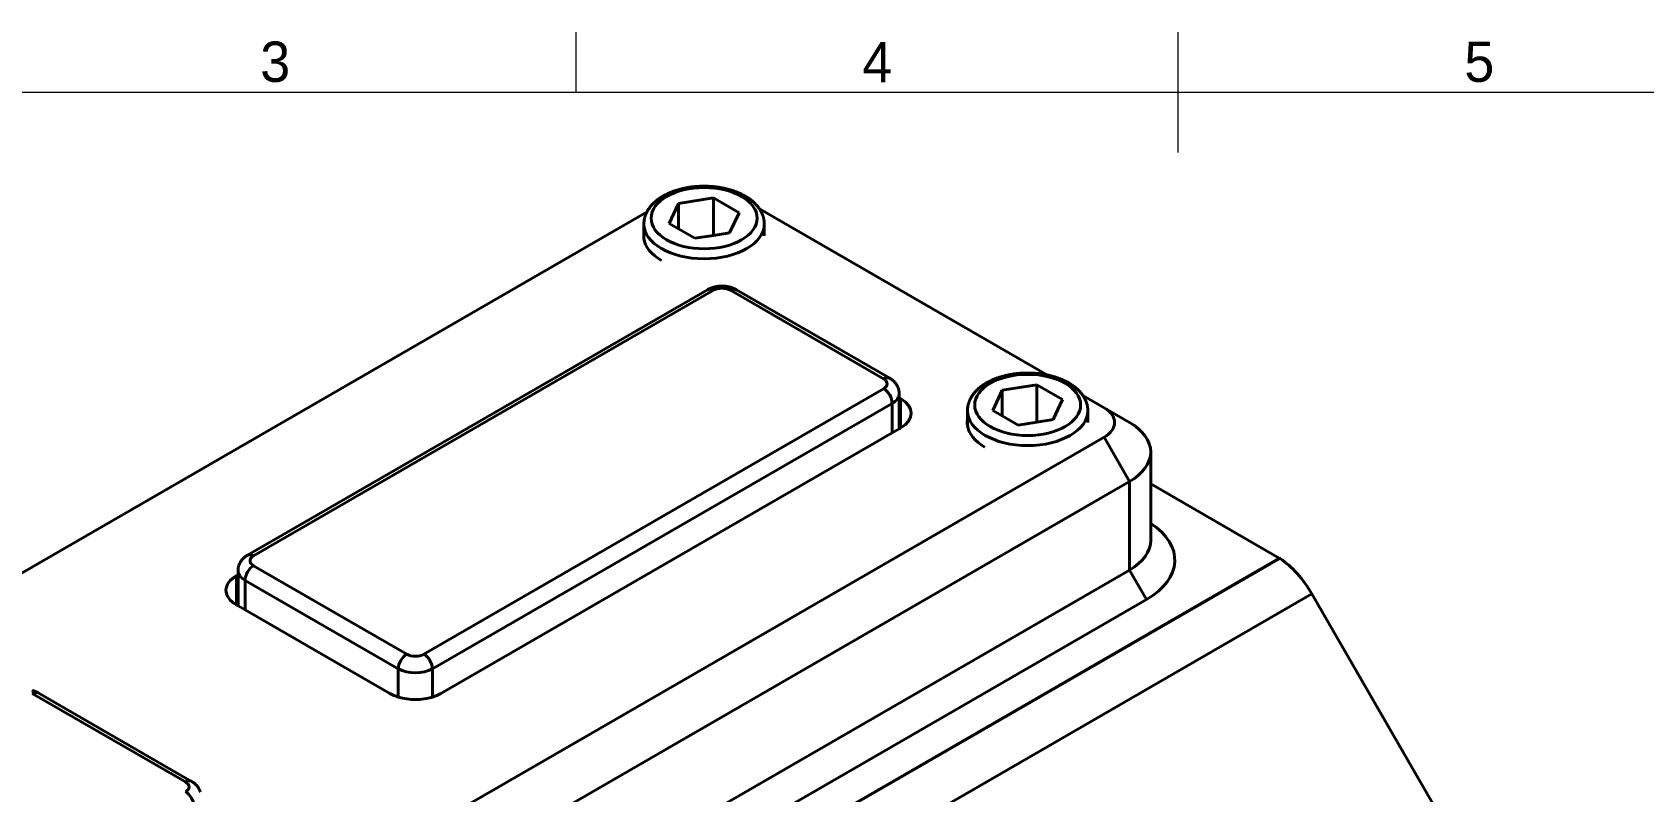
# Model space of a CAD drawing. Header units: millimetres. Extents: x 15 to 415, y 5 to 292.
# Drawn here: x 119.8 to 253.7, y 228.9 to 292 of the extents above; entities that cross this region are included whole.
import ezdxf

# ---------------------------------------------------------------- set-up
doc = ezdxf.new("R2010")
doc.units = ezdxf.units.MM
doc.layers.add('Border', color=7, linetype='Continuous')
doc.layers.add('Geometries', color=7, linetype='Continuous')
doc.styles.add('Shapr12', font='txt', dxfattribs={"height": 3.3495})

msp = doc.modelspace()

# ---------------------------------------------------------------- linework, layer by layer
at = {"layer": 'Border', "linetype": 'Continuous', "lineweight": 15}
for p, q in [((165, 287), (165, 292)), ((215, 282), (215, 292)), ((410, 287), (20, 287))]:
    msp.add_line(p, q, dxfattribs=at)
at = {"layer": 'Geometries', "linetype": 'Continuous', "lineweight": 40}
for p, q in [((170.88, 277.09), (66.91, 217.07)), ((172.72, 276.12), (173.5, 277.79)), ((173.5, 277.79), (176.39, 278.24)), ((173.5, 275.67), (173.5, 277.79)), ((176.39, 278.24), (178.52, 277.01)), ((176.39, 275.13), (176.39, 278.24)), ((204.13, 263.53), (180.21, 277.34)), ((170.62, 276.07), (170.62, 275.33)), ((173.5, 275.67), (172.72, 276.12)), ((178.52, 277.01), (177.74, 275.34)), ((180.62, 276.07), (180.62, 275.09)), ((170.62, 275.33), (170.62, 274.87)), ((174.84, 274.89), (173.5, 275.67)), ((176.39, 275.13), (174.84, 274.89)), ((177.74, 275.34), (176.39, 275.13)), ((175.89, 270.62), (137.7, 248.57)), ((176.39, 270.57), (138.2, 248.52)), ((190.53, 263.22), (177.8, 270.57)), ((191.03, 263.27), (178.3, 270.62)), ((152.35, 240.36), (190.53, 262.4)), ((200.37, 262.27), (203.26, 262.72)), ((203.26, 262.72), (205.39, 261.5)), ((203.26, 259.62), (203.26, 262.72)), ((191.24, 261.18), (153.05, 239.13)), ((191.24, 258.73), (191.24, 261.18)), ((191.82, 261.66), (191.82, 261.99)), ((191.94, 261.59), (191.82, 261.66)), ((191.82, 259.21), (191.82, 261.66)), ((191.94, 259.14), (191.94, 261.59)), ((199.59, 260.6), (200.37, 262.27)), ((200.37, 260.15), (200.37, 262.27)), ((205.39, 261.5), (204.61, 259.83)), ((208.84, 260.81), (207.08, 261.83)), ((197.49, 260.56), (197.49, 259.82)), ((197.49, 259.82), (197.49, 259.36)), ((200.37, 260.15), (199.59, 260.6)), ((201.71, 259.38), (200.37, 260.15)), ((204.61, 259.83), (203.26, 259.62)), ((207.49, 260.56), (207.49, 259.58)), ((208.84, 260.81), (210.96, 259.59)), ((97.11, 193.86), (208.84, 258.36)), ((153.76, 237.09), (191.24, 258.73)), ((191.24, 258.73), (191.82, 259.07)), ((191.94, 259.14), (191.82, 259.21)), ((191.82, 259.21), (191.94, 259.14)), ((191.82, 259.08), (191.82, 259.21)), ((191.82, 259.07), (191.94, 259.14)), ((191.82, 259.07), (191.82, 259.08)), ((203.26, 259.62), (201.71, 259.38)), ((208.84, 258.36), (210.96, 254.69)), ((212.71, 254.49), (212.71, 257.14)), ((210.96, 254.69), (99.23, 190.19)), ((210.96, 254.69), (99.23, 190.19)), ((210.96, 247.34), (210.96, 254.69)), ((212.71, 254.49), (223.39, 248.33)), ((212.71, 251.21), (212.71, 254.49)), ((212.71, 249.79), (212.71, 251.21)), ((223.39, 248.33), (94.69, 174.03)), ((223.43, 248.31), (94.73, 174.01)), ((138.2, 247.7), (150.93, 240.36)), ((223.39, 248.33), (223.39, 248.33)), ((223.4, 248.32), (223.43, 248.31)), ((223.43, 248.3), (223.43, 248.31)), ((99.23, 182.84), (210.96, 247.34)), ((136.91, 246.96), (136.79, 246.89)), ((136.79, 246.89), (136.79, 244.44)), ((136.91, 247.3), (136.91, 246.96)), ((136.91, 246.96), (136.91, 244.51)), ((150.22, 239.13), (137.5, 246.48)), ((137.5, 246.48), (137.5, 244.03)), ((210.96, 247.34), (212.37, 244.89)), ((226.09, 245.35), (97.4, 171.05)), ((247.9, 207.57), (226.09, 245.35)), ((212.37, 244.89), (100.65, 180.39)), ((136.91, 244.51), (136.79, 244.44)), ((136.79, 244.44), (136.91, 244.51)), ((136.79, 244.44), (136.91, 244.37)), ((136.91, 244.51), (136.91, 244.38)), ((136.91, 244.38), (136.91, 244.37)), ((136.91, 244.37), (137.5, 244.03)), ((137.5, 244.03), (149.52, 237.09)), ((150.22, 236.79), (150.22, 239.13)), ((153.05, 239.13), (153.05, 236.79)), ((132.55, 229.74), (119.82, 237.09)), ((133.05, 229.79), (120.32, 237.14))]:
    msp.add_line(p, q, dxfattribs=at)
at = {"layer": 'Geometries', "linetype": 'Continuous', "lineweight": 40, "flags": 128}
for points in [[(179.03, 278.39), (179.01, 278.4), (178.98, 278.42), (178.95, 278.44), (178.92, 278.45), (178.88, 278.47), (178.85, 278.49), (178.82, 278.51), (178.78, 278.52), (178.75, 278.54), (178.72, 278.56), (178.68, 278.57), (178.65, 278.59), (178.61, 278.6), (178.58, 278.62), (178.54, 278.64), (178.51, 278.65), (178.47, 278.67), (178.44, 278.68), (178.4, 278.7), (178.37, 278.71), (178.33, 278.73), (178.29, 278.74), (178.26, 278.75), (178.22, 278.77), (178.18, 278.78), (178.15, 278.79), (178.11, 278.81), (178.07, 278.82), (178.04, 278.83), (178, 278.85), (177.96, 278.86), (177.92, 278.87), (177.88, 278.88), (177.85, 278.89), (177.81, 278.91), (177.77, 278.92), (177.73, 278.93), (177.69, 278.94), (177.65, 278.95), (177.61, 278.96), (177.57, 278.97), (177.53, 278.98), (177.5, 278.99), (177.46, 279), (177.42, 279.01), (177.38, 279.02), (177.34, 279.03), (177.3, 279.04), (177.26, 279.05), (177.22, 279.05), (177.18, 279.06), (177.13, 279.07), (177.09, 279.08), (177.05, 279.09), (177.01, 279.09), (176.97, 279.1), (176.93, 279.11), (176.89, 279.11), (176.85, 279.12), (176.81, 279.13), (176.77, 279.13), (176.72, 279.14), (176.68, 279.14), (176.64, 279.15), (176.6, 279.15), (176.56, 279.16), (176.52, 279.16), (176.47, 279.17), (176.43, 279.17), (176.39, 279.18), (176.35, 279.18), (176.31, 279.18), (176.26, 279.19), (176.22, 279.19), (176.18, 279.19), (176.14, 279.2), (176.1, 279.2), (176.05, 279.2), (176.01, 279.2), (175.97, 279.21), (175.93, 279.21), (175.88, 279.21), (175.84, 279.21), (175.8, 279.21), (175.76, 279.21), (175.71, 279.21), (175.67, 279.21), (175.63, 279.21), (175.59, 279.21), (175.54, 279.21), (175.5, 279.21), (175.46, 279.21), (175.42, 279.21), (175.37, 279.21), (175.33, 279.21), (175.29, 279.21), (175.25, 279.21), (175.21, 279.2), (175.16, 279.2), (175.12, 279.2), (175.08, 279.2), (175.04, 279.19), (174.99, 279.19), (174.95, 279.19), (174.91, 279.18), (174.87, 279.18), (174.83, 279.18), (174.78, 279.17), (174.74, 279.17), (174.7, 279.16), (174.66, 279.16), (174.62, 279.15), (174.58, 279.15), (174.53, 279.14), (174.49, 279.14), (174.45, 279.13), (174.41, 279.12), (174.37, 279.12), (174.33, 279.11), (174.29, 279.1), (174.25, 279.1), (174.2, 279.09), (174.16, 279.08), (174.12, 279.07), (174.08, 279.07), (174.04, 279.06), (174, 279.05), (173.96, 279.04), (173.92, 279.03), (173.88, 279.02), (173.84, 279.02), (173.8, 279.01), (173.76, 279), (173.72, 278.99), (173.68, 278.98), (173.64, 278.97), (173.6, 278.96), (173.57, 278.95), (173.53, 278.93), (173.49, 278.92), (173.45, 278.91), (173.41, 278.9), (173.37, 278.89), (173.33, 278.88), (173.3, 278.87), (173.26, 278.85), (173.22, 278.84), (173.18, 278.83), (173.15, 278.81), (173.11, 278.8), (173.07, 278.79), (173.03, 278.77), (173, 278.76), (172.96, 278.75), (172.93, 278.73), (172.89, 278.72), (172.85, 278.7), (172.82, 278.69), (172.78, 278.67), (172.75, 278.66), (172.71, 278.64), (172.68, 278.63), (172.64, 278.61), (172.61, 278.6), (172.57, 278.58), (172.54, 278.56), (172.5, 278.55), (172.47, 278.53), (172.44, 278.51), (172.4, 278.5), (172.37, 278.48), (172.34, 278.46), (172.31, 278.45), (172.27, 278.43), (172.24, 278.41), (172.21, 278.39), (172.18, 278.37), (172.15, 278.35), (172.11, 278.34), (172.08, 278.32), (172.05, 278.3), (172.02, 278.28), (171.99, 278.26), (171.96, 278.24), (171.93, 278.22), (171.9, 278.2), (171.87, 278.18), (171.85, 278.16), (171.82, 278.14), (171.79, 278.12), (171.76, 278.1), (171.73, 278.07), (171.71, 278.05), (171.68, 278.03), (171.65, 278.01), (171.63, 277.99), (171.6, 277.97), (171.57, 277.94), (171.55, 277.92), (171.52, 277.9), (171.5, 277.88), (171.47, 277.86), (171.45, 277.83), (171.42, 277.81), (171.4, 277.79), (171.38, 277.76), (171.35, 277.74), (171.33, 277.72), (171.31, 277.69), (171.29, 277.67), (171.27, 277.64), (171.24, 277.62), (171.22, 277.6), (171.2, 277.57), (171.18, 277.55), (171.16, 277.52), (171.14, 277.5), (171.12, 277.47), (171.1, 277.45), (171.09, 277.42), (171.07, 277.4), (171.05, 277.37), (171.03, 277.35), (171.01, 277.32), (171, 277.3), (170.98, 277.27), (170.97, 277.25), (170.95, 277.22), (170.93, 277.2), (170.92, 277.17), (170.9, 277.14), (170.89, 277.12), (170.88, 277.09)], [(180.21, 277.34), (180.2, 277.35), (180.18, 277.38), (180.17, 277.4), (180.15, 277.43), (180.13, 277.45), (180.11, 277.48), (180.09, 277.5), (180.07, 277.53), (180.05, 277.55), (180.03, 277.57), (180.01, 277.6), (179.99, 277.62), (179.97, 277.65), (179.95, 277.67), (179.92, 277.69), (179.9, 277.72), (179.88, 277.74), (179.86, 277.76), (179.83, 277.79), (179.81, 277.81), (179.79, 277.83), (179.76, 277.86), (179.74, 277.88), (179.71, 277.9), (179.69, 277.92), (179.66, 277.94), (179.64, 277.97), (179.61, 277.99), (179.58, 278.01), (179.56, 278.03), (179.53, 278.05), (179.5, 278.07), (179.47, 278.1), (179.45, 278.12), (179.42, 278.14), (179.39, 278.16), (179.36, 278.18), (179.33, 278.2), (179.3, 278.22), (179.27, 278.24), (179.24, 278.26), (179.21, 278.28), (179.18, 278.3), (179.15, 278.32), (179.12, 278.33), (179.09, 278.35), (179.06, 278.37), (179.03, 278.39)], [(170.88, 277.09), (170.88, 277.09), (170.86, 277.06), (170.85, 277.04), (170.84, 277.01), (170.82, 276.99), (170.81, 276.96), (170.8, 276.93), (170.79, 276.91), (170.78, 276.88), (170.77, 276.85), (170.76, 276.83), (170.75, 276.8), (170.74, 276.77), (170.73, 276.75), (170.72, 276.72), (170.71, 276.69), (170.7, 276.67), (170.7, 276.64), (170.69, 276.61), (170.68, 276.58), (170.67, 276.56), (170.67, 276.53), (170.66, 276.5), (170.66, 276.48), (170.65, 276.45), (170.65, 276.42), (170.64, 276.39), (170.64, 276.37), (170.63, 276.34), (170.63, 276.31), (170.63, 276.28), (170.63, 276.26), (170.62, 276.23), (170.62, 276.2), (170.62, 276.18), (170.62, 276.15), (170.62, 276.12), (170.62, 276.09), (170.62, 276.07)], [(180.62, 276.07), (180.62, 276.07), (180.62, 276.1), (180.62, 276.13), (180.62, 276.16), (180.61, 276.18), (180.61, 276.21), (180.61, 276.24), (180.61, 276.27), (180.61, 276.29), (180.6, 276.32), (180.6, 276.35), (180.6, 276.37), (180.59, 276.4), (180.59, 276.43), (180.58, 276.46), (180.58, 276.48), (180.57, 276.51), (180.57, 276.54), (180.56, 276.56), (180.55, 276.59), (180.55, 276.62), (180.54, 276.64), (180.53, 276.67), (180.52, 276.7), (180.51, 276.73), (180.5, 276.75), (180.5, 276.78), (180.49, 276.81), (180.48, 276.83), (180.47, 276.86), (180.45, 276.89), (180.44, 276.91), (180.43, 276.94), (180.42, 276.96), (180.41, 276.99), (180.4, 277.02), (180.38, 277.04), (180.37, 277.07), (180.36, 277.1), (180.34, 277.12), (180.33, 277.15), (180.31, 277.17), (180.3, 277.2), (180.28, 277.22), (180.27, 277.25), (180.25, 277.28), (180.24, 277.3), (180.22, 277.33), (180.21, 277.34)], [(177.88, 270.8), (177.87, 270.8), (177.85, 270.81), (177.82, 270.82), (177.8, 270.83), (177.77, 270.83), (177.75, 270.84), (177.72, 270.85), (177.69, 270.85), (177.67, 270.86), (177.64, 270.86), (177.61, 270.87), (177.59, 270.87), (177.56, 270.88), (177.53, 270.88), (177.51, 270.89), (177.48, 270.89), (177.45, 270.9), (177.43, 270.9), (177.4, 270.9), (177.37, 270.91), (177.35, 270.91), (177.32, 270.91), (177.29, 270.91), (177.26, 270.91), (177.24, 270.92), (177.21, 270.92), (177.18, 270.92), (177.16, 270.92), (177.13, 270.92), (177.1, 270.92), (177.07, 270.92), (177.05, 270.92), (177.02, 270.92), (176.99, 270.92), (176.97, 270.92), (176.94, 270.91), (176.91, 270.91), (176.89, 270.91), (176.86, 270.91), (176.83, 270.91), (176.8, 270.9), (176.78, 270.9), (176.75, 270.9), (176.72, 270.89), (176.7, 270.89), (176.67, 270.89), (176.64, 270.88), (176.62, 270.88), (176.59, 270.87), (176.56, 270.87), (176.54, 270.86), (176.51, 270.86), (176.48, 270.85), (176.46, 270.84), (176.43, 270.84), (176.41, 270.83), (176.38, 270.82), (176.35, 270.81), (176.33, 270.81), (176.3, 270.8), (176.28, 270.79), (176.25, 270.78), (176.23, 270.77), (176.2, 270.76), (176.17, 270.75), (176.15, 270.74), (176.13, 270.73), (176.1, 270.72), (176.08, 270.71), (176.05, 270.7), (176.03, 270.69), (176, 270.68), (175.98, 270.67), (175.96, 270.65), (175.93, 270.64), (175.91, 270.63), (175.89, 270.62)], [(178.3, 270.62), (178.29, 270.62), (178.26, 270.64), (178.24, 270.65), (178.22, 270.66), (178.2, 270.67), (178.17, 270.69), (178.15, 270.7), (178.12, 270.71), (178.1, 270.72), (178.08, 270.73), (178.05, 270.74), (178.03, 270.75), (178, 270.76), (177.98, 270.77), (177.95, 270.78), (177.93, 270.79), (177.9, 270.79), (177.88, 270.8)], [(204.13, 263.53), (204.13, 263.53), (204.09, 263.54), (204.05, 263.55), (204, 263.56), (203.96, 263.56), (203.92, 263.57), (203.88, 263.58), (203.84, 263.59), (203.8, 263.59), (203.76, 263.6), (203.72, 263.61), (203.68, 263.61), (203.64, 263.62), (203.59, 263.62), (203.55, 263.63), (203.51, 263.64), (203.47, 263.64), (203.43, 263.65), (203.39, 263.65), (203.34, 263.66), (203.3, 263.66), (203.26, 263.66), (203.22, 263.67), (203.18, 263.67), (203.13, 263.67), (203.09, 263.68), (203.05, 263.68), (203.01, 263.68), (202.97, 263.69), (202.92, 263.69), (202.88, 263.69), (202.84, 263.69), (202.8, 263.69), (202.75, 263.7), (202.71, 263.7), (202.67, 263.7), (202.63, 263.7), (202.58, 263.7), (202.54, 263.7), (202.5, 263.7), (202.46, 263.7), (202.41, 263.7), (202.37, 263.7), (202.33, 263.7), (202.29, 263.7), (202.24, 263.7), (202.2, 263.7), (202.16, 263.69), (202.12, 263.69), (202.08, 263.69), (202.03, 263.69), (201.99, 263.69), (201.95, 263.68), (201.91, 263.68), (201.86, 263.68), (201.82, 263.67), (201.78, 263.67), (201.74, 263.67), (201.7, 263.66), (201.65, 263.66), (201.61, 263.65), (201.57, 263.65), (201.53, 263.64), (201.49, 263.64), (201.45, 263.63), (201.4, 263.63), (201.36, 263.62), (201.32, 263.62), (201.28, 263.61), (201.24, 263.6), (201.2, 263.6), (201.16, 263.59), (201.12, 263.58), (201.07, 263.58), (201.03, 263.57), (200.99, 263.56), (200.95, 263.55), (200.91, 263.55), (200.87, 263.54), (200.83, 263.53), (200.79, 263.52), (200.75, 263.51), (200.71, 263.5), (200.67, 263.49), (200.63, 263.48), (200.59, 263.47), (200.55, 263.46), (200.51, 263.45), (200.47, 263.44), (200.44, 263.43), (200.4, 263.42), (200.36, 263.41), (200.32, 263.4), (200.28, 263.39), (200.24, 263.38), (200.2, 263.36), (200.19, 263.36)], [(191.82, 261.99), (191.82, 262.01), (191.82, 262.03), (191.82, 262.05), (191.82, 262.07), (191.82, 262.09), (191.82, 262.12), (191.81, 262.14), (191.81, 262.16), (191.81, 262.18), (191.81, 262.2), (191.8, 262.22), (191.8, 262.25), (191.79, 262.27), (191.79, 262.29), (191.78, 262.31), (191.78, 262.33), (191.77, 262.35), (191.77, 262.37), (191.76, 262.39), (191.75, 262.42), (191.75, 262.44), (191.74, 262.46), (191.73, 262.48), (191.72, 262.5), (191.72, 262.52), (191.71, 262.54), (191.7, 262.56), (191.69, 262.58), (191.68, 262.6), (191.67, 262.62), (191.66, 262.64), (191.65, 262.66), (191.64, 262.68), (191.62, 262.7), (191.61, 262.72), (191.6, 262.74), (191.59, 262.76), (191.57, 262.78), (191.56, 262.79), (191.55, 262.81), (191.53, 262.83), (191.52, 262.85), (191.5, 262.87), (191.49, 262.89), (191.48, 262.9), (191.46, 262.92), (191.44, 262.94), (191.43, 262.96), (191.41, 262.97), (191.39, 262.99), (191.38, 263.01), (191.36, 263.02), (191.34, 263.04), (191.32, 263.06), (191.31, 263.07), (191.29, 263.09), (191.27, 263.1), (191.25, 263.12), (191.23, 263.13), (191.21, 263.15), (191.19, 263.16), (191.17, 263.18), (191.15, 263.19), (191.13, 263.21), (191.11, 263.22), (191.08, 263.23), (191.06, 263.25), (191.04, 263.26), (191.03, 263.27)], [(198.66, 262.61), (198.66, 262.6), (198.63, 262.58), (198.6, 262.56), (198.58, 262.54), (198.55, 262.52), (198.52, 262.5), (198.5, 262.48), (198.47, 262.45), (198.44, 262.43), (198.42, 262.41), (198.39, 262.39), (198.37, 262.36), (198.34, 262.34), (198.32, 262.32), (198.3, 262.3), (198.27, 262.27), (198.25, 262.25), (198.22, 262.23), (198.2, 262.2), (198.18, 262.18), (198.16, 262.16), (198.14, 262.13), (198.11, 262.11), (198.09, 262.08), (198.07, 262.06), (198.05, 262.03), (198.03, 262.01), (198.01, 261.99), (197.99, 261.96), (197.97, 261.94), (197.96, 261.91), (197.94, 261.89), (197.92, 261.86), (197.9, 261.84), (197.88, 261.81), (197.87, 261.78), (197.85, 261.76), (197.84, 261.73), (197.82, 261.71), (197.8, 261.68), (197.79, 261.66), (197.77, 261.63), (197.76, 261.6), (197.75, 261.58), (197.73, 261.55), (197.72, 261.53), (197.71, 261.5), (197.69, 261.47), (197.68, 261.45), (197.67, 261.42), (197.66, 261.39), (197.65, 261.37), (197.64, 261.34), (197.63, 261.31), (197.62, 261.29), (197.61, 261.26), (197.6, 261.23), (197.59, 261.21), (197.58, 261.18), (197.57, 261.15), (197.57, 261.12), (197.56, 261.1), (197.55, 261.07), (197.54, 261.04), (197.54, 261.02), (197.53, 260.99), (197.53, 260.96), (197.52, 260.94), (197.52, 260.91), (197.51, 260.88), (197.51, 260.85), (197.5, 260.83), (197.5, 260.8)], [(200.19, 263.36), (200.17, 263.35), (200.13, 263.34), (200.09, 263.33), (200.05, 263.31), (200.02, 263.3), (199.98, 263.29), (199.94, 263.27), (199.9, 263.26), (199.87, 263.25), (199.83, 263.23), (199.8, 263.22), (199.76, 263.21), (199.72, 263.19), (199.69, 263.18), (199.65, 263.16), (199.62, 263.15), (199.58, 263.13), (199.55, 263.12), (199.51, 263.1), (199.48, 263.08), (199.44, 263.07), (199.41, 263.05), (199.37, 263.03), (199.34, 263.02), (199.31, 263), (199.27, 262.98), (199.24, 262.97), (199.21, 262.95), (199.18, 262.93), (199.14, 262.91), (199.11, 262.9), (199.08, 262.88), (199.05, 262.86), (199.02, 262.84), (198.98, 262.82), (198.95, 262.8), (198.92, 262.78), (198.89, 262.76), (198.86, 262.74), (198.83, 262.73), (198.8, 262.71), (198.77, 262.69), (198.74, 262.67), (198.72, 262.64), (198.69, 262.62), (198.66, 262.61)], [(205.9, 262.88), (205.88, 262.89), (205.85, 262.9), (205.82, 262.92), (205.79, 262.94), (205.75, 262.96), (205.72, 262.97), (205.69, 262.99), (205.65, 263.01), (205.62, 263.03), (205.59, 263.04), (205.55, 263.06), (205.52, 263.07), (205.48, 263.09), (205.45, 263.11), (205.41, 263.12), (205.38, 263.14), (205.34, 263.15), (205.31, 263.17), (205.27, 263.18), (205.24, 263.2), (205.2, 263.21), (205.16, 263.23), (205.13, 263.24), (205.09, 263.25), (205.05, 263.27), (205.02, 263.28), (204.98, 263.29), (204.94, 263.31), (204.91, 263.32), (204.87, 263.33), (204.83, 263.34), (204.79, 263.36), (204.75, 263.37), (204.72, 263.38), (204.68, 263.39), (204.64, 263.4), (204.6, 263.41), (204.56, 263.43), (204.52, 263.44), (204.48, 263.45), (204.44, 263.46), (204.4, 263.47), (204.37, 263.48), (204.33, 263.49), (204.29, 263.5), (204.25, 263.51), (204.21, 263.51), (204.17, 263.52), (204.13, 263.53)], [(207.08, 261.83), (207.07, 261.84), (207.05, 261.86), (207.04, 261.89), (207.02, 261.91), (207, 261.94), (206.98, 261.96), (206.96, 261.99), (206.94, 262.01), (206.92, 262.04), (206.9, 262.06), (206.88, 262.08), (206.86, 262.11), (206.84, 262.13), (206.82, 262.16), (206.79, 262.18), (206.77, 262.2), (206.75, 262.23), (206.73, 262.25), (206.7, 262.27), (206.68, 262.3), (206.66, 262.32), (206.63, 262.34), (206.61, 262.36), (206.58, 262.39), (206.56, 262.41), (206.53, 262.43), (206.51, 262.45), (206.48, 262.48), (206.45, 262.5), (206.43, 262.52), (206.4, 262.54), (206.37, 262.56), (206.34, 262.58), (206.32, 262.6), (206.29, 262.62), (206.26, 262.64), (206.23, 262.66), (206.2, 262.68), (206.17, 262.7), (206.14, 262.72), (206.11, 262.74), (206.08, 262.76), (206.05, 262.78), (206.02, 262.8), (205.99, 262.82), (205.96, 262.84), (205.93, 262.86), (205.9, 262.88)], [(207.49, 260.56), (207.49, 260.56), (207.49, 260.59), (207.49, 260.62), (207.49, 260.64), (207.48, 260.67), (207.48, 260.7), (207.48, 260.72), (207.48, 260.75), (207.48, 260.78), (207.47, 260.81), (207.47, 260.83), (207.47, 260.86), (207.46, 260.89), (207.46, 260.91), (207.45, 260.94), (207.45, 260.97), (207.44, 261), (207.44, 261.02), (207.43, 261.05), (207.42, 261.08), (207.42, 261.1), (207.41, 261.13), (207.4, 261.16), (207.39, 261.18), (207.38, 261.21), (207.37, 261.24), (207.37, 261.27), (207.36, 261.29), (207.35, 261.32), (207.34, 261.35), (207.32, 261.37), (207.31, 261.4), (207.3, 261.42), (207.29, 261.45), (207.28, 261.48), (207.27, 261.5), (207.25, 261.53), (207.24, 261.56), (207.23, 261.58), (207.21, 261.61), (207.2, 261.63), (207.18, 261.66), (207.17, 261.69), (207.15, 261.71), (207.14, 261.74), (207.12, 261.76), (207.11, 261.79), (207.09, 261.81), (207.08, 261.83)], [(197.5, 260.8), (197.5, 260.8), (197.5, 260.77), (197.5, 260.74), (197.49, 260.72), (197.49, 260.69), (197.49, 260.66), (197.49, 260.63), (197.49, 260.61), (197.49, 260.58), (197.49, 260.56)], [(137.7, 248.57), (137.69, 248.56), (137.67, 248.55), (137.64, 248.54), (137.62, 248.52), (137.6, 248.51), (137.58, 248.49), (137.56, 248.48), (137.54, 248.46), (137.52, 248.45), (137.5, 248.43), (137.48, 248.42), (137.46, 248.4), (137.44, 248.39), (137.42, 248.37), (137.4, 248.35), (137.38, 248.34), (137.37, 248.32), (137.35, 248.3), (137.33, 248.28), (137.31, 248.27), (137.3, 248.25), (137.28, 248.23), (137.26, 248.21), (137.25, 248.2), (137.23, 248.18), (137.22, 248.16), (137.2, 248.14), (137.19, 248.12), (137.18, 248.1), (137.16, 248.08), (137.15, 248.06), (137.14, 248.05), (137.12, 248.03), (137.11, 248.01), (137.1, 247.99), (137.09, 247.97), (137.08, 247.95), (137.07, 247.93), (137.06, 247.91), (137.05, 247.89), (137.04, 247.87), (137.03, 247.84), (137.02, 247.82), (137.01, 247.8), (137, 247.78), (136.99, 247.76), (136.99, 247.74), (136.98, 247.72), (136.97, 247.7), (136.97, 247.68), (136.96, 247.65), (136.95, 247.63), (136.95, 247.61), (136.94, 247.59), (136.94, 247.57), (136.93, 247.55), (136.93, 247.53), (136.93, 247.5), (136.92, 247.48), (136.92, 247.46), (136.92, 247.44), (136.92, 247.42), (136.91, 247.39), (136.91, 247.37), (136.91, 247.35), (136.91, 247.33), (136.91, 247.31), (136.91, 247.3)], [(120.32, 237.14), (120.3, 237.15), (120.28, 237.16), (120.26, 237.17), (120.24, 237.19), (120.21, 237.2), (120.19, 237.21), (120.16, 237.22), (120.14, 237.23), (120.12, 237.24), (120.09, 237.25), (120.07, 237.26), (120.04, 237.27), (120.02, 237.28), (119.99, 237.29), (119.97, 237.3), (119.94, 237.31), (119.92, 237.32), (119.89, 237.33), (119.87, 237.33), (119.84, 237.34), (119.81, 237.35)], [(133.78, 228.92), (133.77, 228.94), (133.76, 228.96), (133.76, 228.98), (133.75, 229), (133.74, 229.02), (133.73, 229.04), (133.72, 229.06), (133.71, 229.08), (133.7, 229.1), (133.69, 229.12), (133.68, 229.14), (133.67, 229.16), (133.66, 229.18), (133.65, 229.2), (133.64, 229.22), (133.63, 229.24), (133.62, 229.26), (133.6, 229.28), (133.59, 229.3), (133.58, 229.32), (133.56, 229.34), (133.55, 229.36), (133.54, 229.37), (133.52, 229.39), (133.51, 229.41), (133.49, 229.43), (133.48, 229.44), (133.46, 229.46), (133.44, 229.48), (133.43, 229.5), (133.41, 229.51), (133.39, 229.53), (133.38, 229.55), (133.36, 229.56), (133.34, 229.58), (133.32, 229.6), (133.3, 229.61), (133.29, 229.63), (133.27, 229.64), (133.25, 229.66), (133.23, 229.67), (133.21, 229.69), (133.19, 229.7), (133.17, 229.72), (133.14, 229.73), (133.12, 229.74), (133.1, 229.76), (133.08, 229.77), (133.06, 229.78), (133.05, 229.79)]]:
    msp.add_lwpolyline(points, dxfattribs=at)
at = {"layer": 'Geometries', "linetype": 'Continuous', "lineweight": 40}
for centre in [(175.62, 276.56), (202.49, 261.05)]:
    msp.add_ellipse(centre, major_axis=(-4.4, 0), ratio=0.57735, dxfattribs=at)
for centre, major_axis, start_param, end_param in [((175.62, 276.07), (5, 0), 3.141591, 6.283179), ((175.6, 275.1), (-5, 0), 6.20388, 6.362491), ((175.6, 275.1), (-5, 0), 0.079305, 0.787621), ((176.39, 269.75), (-0.5, 0.866), 5.497787, 6.283185), ((177.09, 270.16), (-1, 0), 3.926991, 5.497787), ((177.8, 269.75), (0.5, 0.866), 0, 0.785398), ((190.53, 262.4), (0.5, 0.866), 0, 0.785398), ((189.82, 262.81), (-1, 0), 2.356194, 3.926991), ((190.53, 261.59), (-0.5, 0.866), 3.926991, 5.497787), ((189.82, 261.99), (2, 0), 5.497787, 6.283185), ((189.82, 260.36), (3, 0), 5.497787, 7.068583), ((202.47, 259.59), (-5, 0), 6.20388, 6.362491), ((202.49, 260.56), (5, 0), 3.141591, 6.283179), ((206.71, 259.59), (-3, 0), 2.356194, 3.926991), ((191.94, 259.95), (0.5, 0.866), 3.754565, 3.926991), ((202.47, 259.59), (-5, 0), 0.079305, 0.787621), ((206.71, 257.14), (6, 0), 0, 0.785398), ((206.71, 257.14), (-6, 0), 3.141593, 3.926991), ((206.71, 257.14), (6, 0), 5.497787, 6.283185), ((206.71, 257.14), (-6, 0), 2.356194, 3.141593), ((206.71, 248.16), (8, 0), 5.497787, 7.00592), ((206.71, 249.79), (-6, 0), 2.356194, 3.141593), ((138.2, 246.89), (0.5, 0.866), 0.785398, 2.356194), ((138.2, 247.7), (-0.5, 0.866), 5.497787, 6.283185), ((138.91, 248.11), (-1, 0), 5.497787, 7.068583), ((223.09, 243.62), (3, -5.2), 2.282313, 2.286391), ((223.09, 243.62), (3, -5.2), 1.570796, 2.276286), ((138.91, 245.66), (3, 0), 2.356194, 3.926991), ((138.91, 247.3), (2, 0), 3.141592, 3.926991), ((136.79, 245.26), (-0.5, 0.866), 2.356194, 2.52862), ((150.93, 239.54), (0.5, 0.866), 0.785398, 2.356194), ((151.64, 240.76), (-1, 0), 0.785398, 2.356194), ((152.35, 239.54), (-0.5, 0.866), 3.926991, 5.497787), ((151.64, 239.95), (2, 0), 3.926991, 5.497787), ((119.82, 236.27), (0.5, 0.866), 0, 0.785398), ((151.64, 238.32), (3, 0), 3.926991, 4.221506), ((151.64, 238.32), (3, 0), 5.203272, 5.497787), ((151.64, 238.32), (3, 0), 4.221506, 5.203272), ((132.55, 228.93), (-0.5, -0.866), 3.141592, 3.926991), ((131.84, 229.33), (-1, 0), 2.356194, 3.926991), ((132.55, 228.11), (-0.5, 0.866), 3.926991, 5.497787)]:
    msp.add_ellipse(centre, major_axis=major_axis, ratio=0.57735, start_param=start_param, end_param=end_param, dxfattribs=at)

# ---------------------------------------------------------------- texts
at = {"layer": 'Border', "linetype": 'Continuous', "lineweight": 15, "char_height": 3.35, "width": 3.3495, "attachment_point": 8, "style": 'Shapr12'}
for s, insert in [('3', (140, 287.83)), ('4', (190, 287.83)), ('5', (240, 287.83))]:
    msp.add_mtext(s, dxfattribs=dict(at, insert=insert))

doc.saveas('drawing.dxf')
